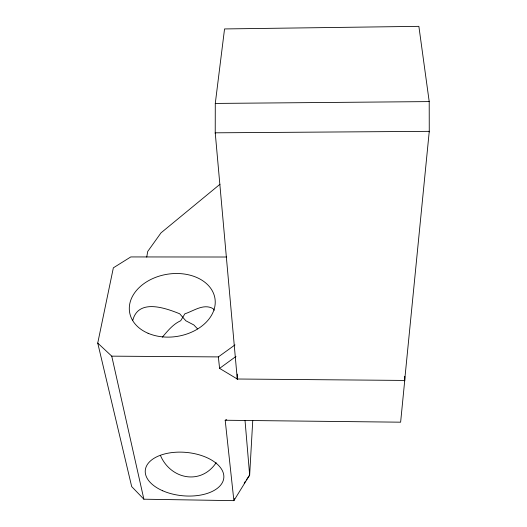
<?xml version="1.0" encoding="UTF-8"?>
<svg xmlns="http://www.w3.org/2000/svg" width="527" height="527" viewBox="0 0 527 527"><rect width="100%" height="100%" fill="white"/><g stroke="black" fill="none" stroke-linecap="round" stroke-linejoin="round"><path stroke-width="0.79" d="M429.261 131.921L429.209 101.599L418.873 26.35L224.548 28.939L215.286 103.43L215.227 133.357M237.275 379.46L237.282 374.137M252.756 420.414L249.653 475.09L233.883 500.65L143.878 499.201L131.678 486.573L97.739 343.084L113.351 267.835L130.788 256.932L226.577 257.018M404.664 380.435L429.261 131.342L215.233 132.817L237.275 379.012L404.736 380.435L404.729 376.337M404.736 380.435L400.625 422.186L225.194 420.243L233.883 500.65L234.601 498.588M146.723 257.104L147.712 251.465L161.012 232.855L219.983 184.266M132.811 320.225C138.509 298.387 165.425 307.992 179.7 313.789L185.833 320.772L193.844 324.955L197.579 328.914M244.192 483.121L245.556 481.118M246.465 479.774L249.653 475.09L245.029 420.566M162.323 337.175C167.698 330.949 173.008 324.184 180.695 320.745L184.872 313.815C193.771 310.956 203.699 303.17 213.185 308.703L214.291 310.219M216.162 462.699C200.978 485.459 170.741 479.386 160.518 455.624M237.275 379.012L219.588 368.38L235.997 356.417M97.739 343.084L111.75 356.153L218.349 356.911L234.976 344.915M225.194 420.243L226.729 419.683M215.286 103.43L429.209 101.599M111.75 356.153L143.878 499.201M218.349 356.911L219.588 368.38M404.657 376.337L404.664 380.883M148.08 333.275A43.227 31.468 -9.1 0 0 215.121 304.494A43.227 31.468 -9.1 0 0 153.601 278.19A43.227 31.468 -9.1 0 0 148.08 333.275M162.711 490.775A39.439 21.745 5.5 0 0 223.777 478.114A39.439 21.745 5.5 0 0 167.158 453.365A39.439 21.745 5.5 0 0 162.711 490.775"/></g></svg>
